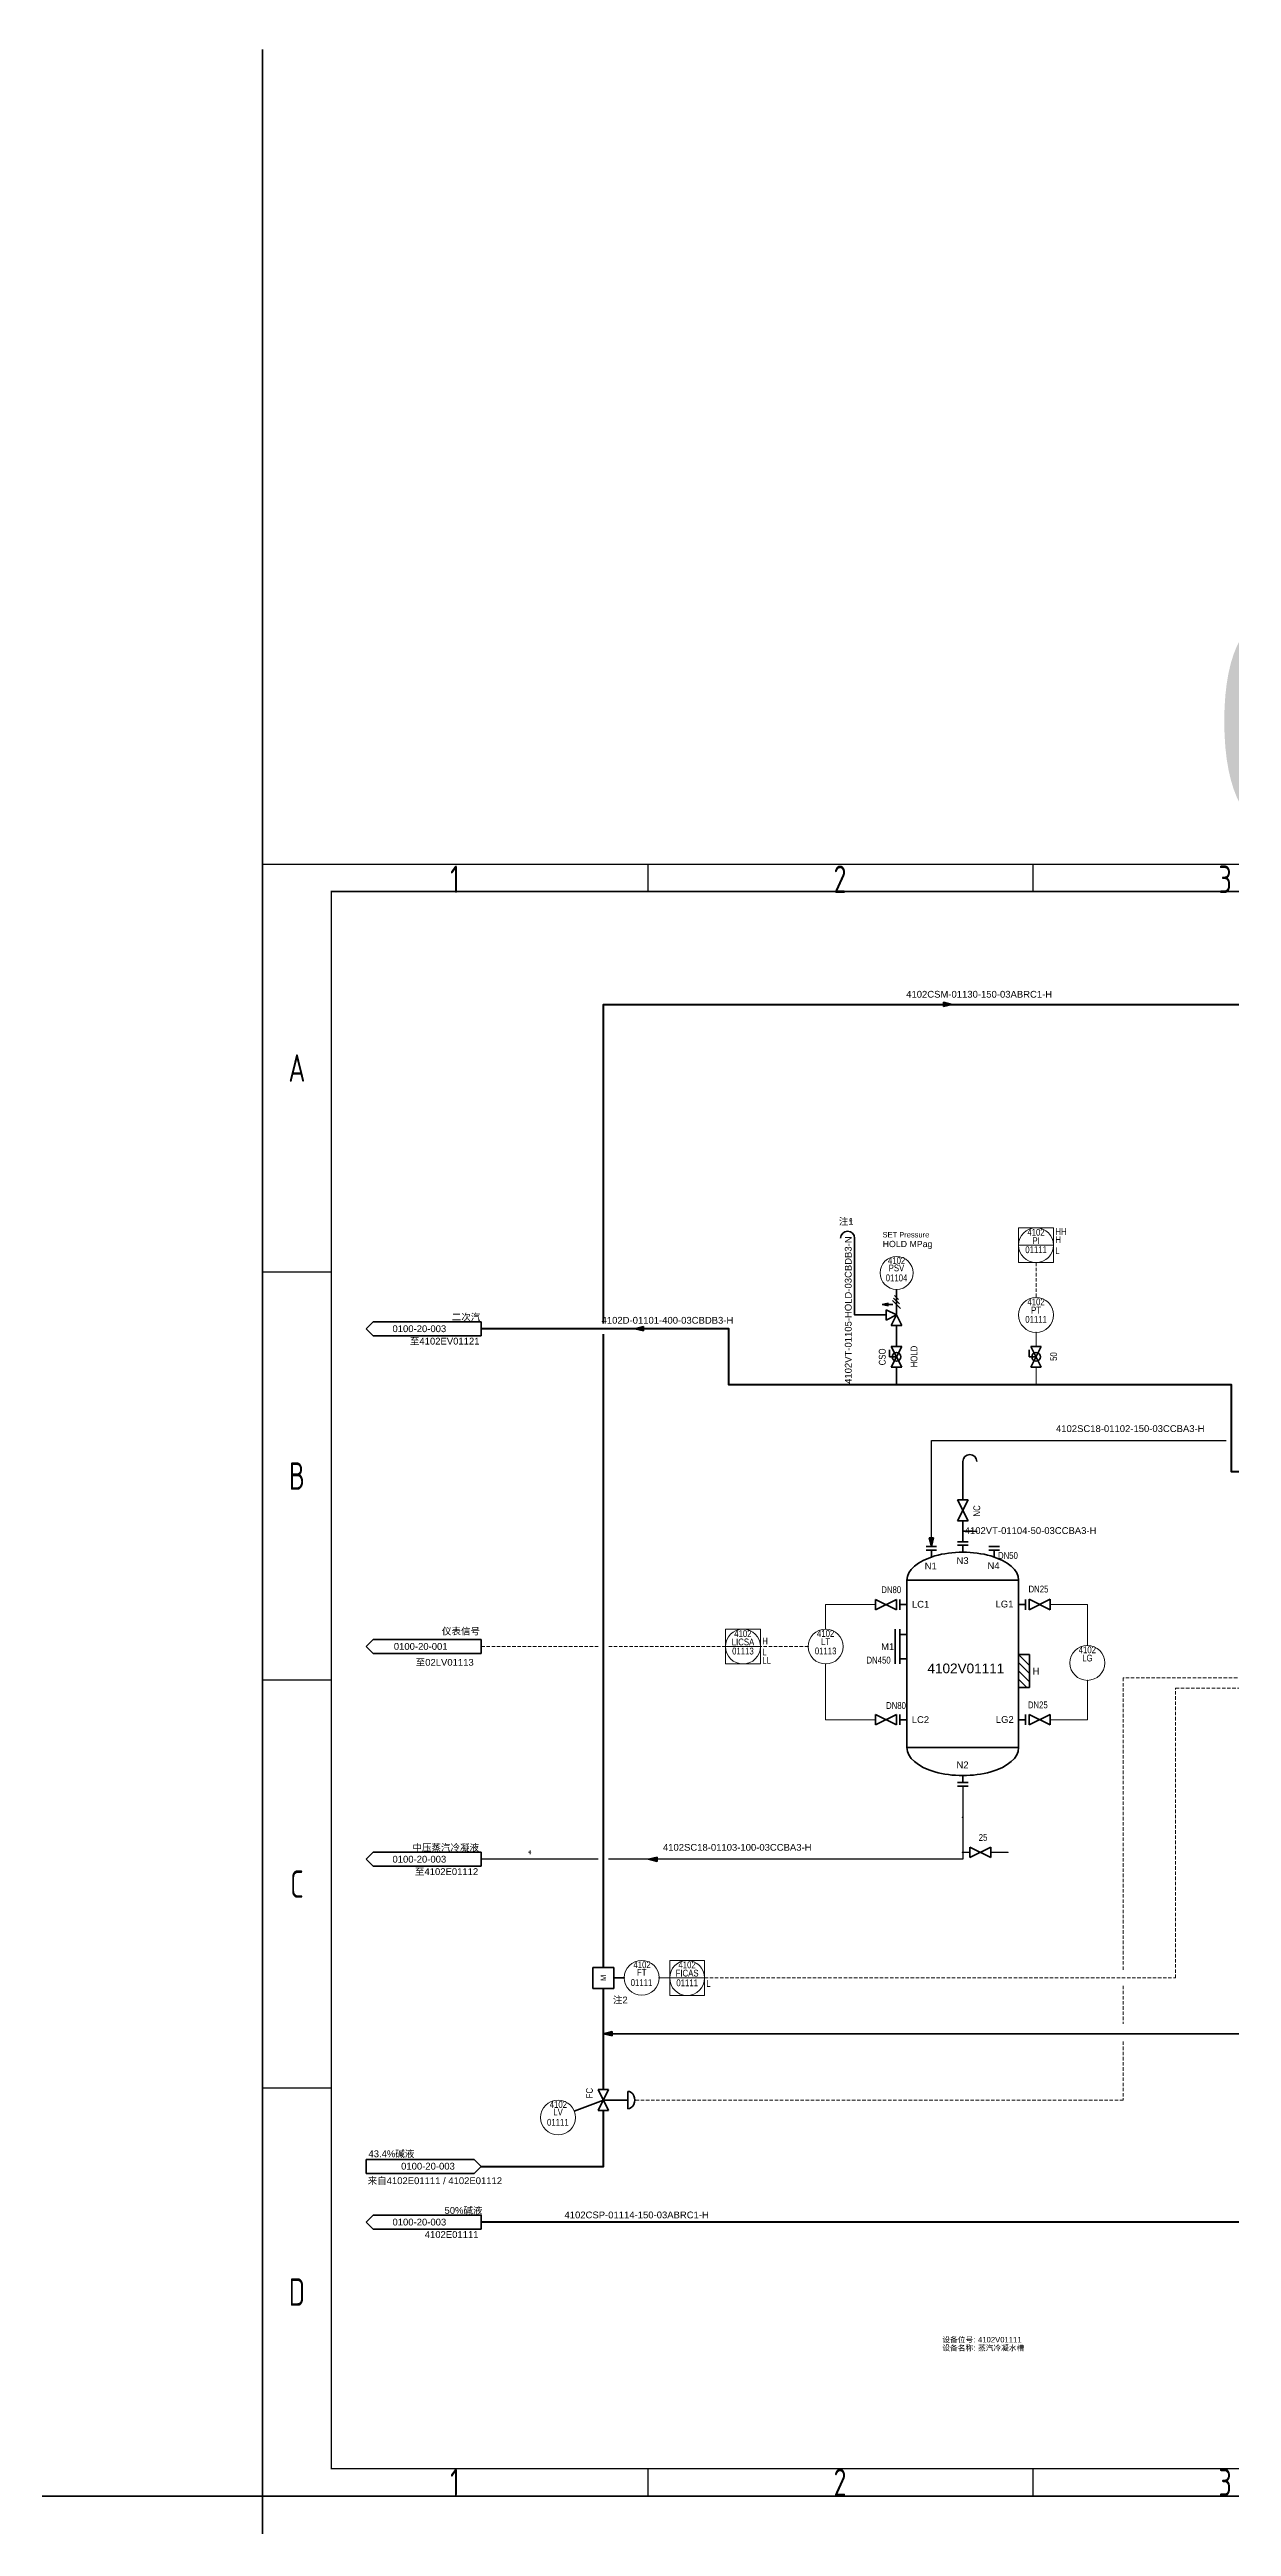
# Model space of a CAD drawing. Extents: x 757 to 8510, y -6585 to 527.
# Drawn here: x 4471 to 4901, y -883 to 19 of the extents above; entities that cross this region are included whole.
import ezdxf
from ezdxf.enums import TextEntityAlignment as Align

# ---------------------------------------------------------------- set-up
doc = ezdxf.new("R2010")
doc.units = 0
doc.header["$MEASUREMENT"] = 0
doc.linetypes.add('ELECTRIC', pattern=[0.1875, 0.125, -0.0625])
doc.layers.get('0').update_dxf_attribs({"linetype": 'CONTINUOUS'})
for name, color, linetype in [('10', 7, 'CONTINUOUS'), ('11', 7, 'CONTINUOUS'), ('12', 7, 'CONTINUOUS'), ('ConsistencyChecks', 7, 'CONTINUOUS'), ('Default', 6, 'CONTINUOUS'), ('PUB_TITLE', 1, 'CONTINUOUS'), ('云线-1A', 6, 'CONTINUOUS'), ('图框', 92, 'CONTINUOUS')]:
    doc.layers.add(name, color=color, linetype=linetype)
doc.styles.add('Arial', font='arial.ttf')
doc.styles.add('Arial Narrow', font='ARIALN.TTF')
doc.styles.add('CD-Title Block', font='gbenor.shx', dxfattribs={"width": 0.8, "bigfont": 'gbcbig.shx'})
doc.styles.add('txt.shx', font='arial.ttf')

# ---------------------------------------------------------------- blocks, each defined once
blk = doc.blocks.new('SHORT 1D 1C 1TO1', base_point=(-176.06, 285.45))
at = {"color": 0, "linetype": 'ByBlock', "lineweight": -2}
for p, q in [((-196.38, 346.41), (-155.74, 346.41)), ((-196.38, 285.45), (-196.38, 346.41)), ((-155.74, 346.41), (-155.74, 285.45)), ((-155.74, 285.45), (-196.38, 285.45))]:
    blk.add_line(p, q, dxfattribs=at)
for centre, start_param, end_param in [((-176.06, 346.42), 3.141347, 6.283431), ((-176.06, 285.45), 6.282939, 9.425024)]:
    blk.add_ellipse(centre, major_axis=(-20.32, 0), ratio=0.5, start_param=start_param, end_param=end_param, dxfattribs=at)
blk = doc.blocks.new('CHENGDA-FLANGED NOZZLE CONNECT TO TT')
at = {"color": 0, "linetype": 'ByBlock', "lineweight": -2}
for p, q in [((0, 0), (2.54, 0)), ((2.54, 0), (2.54, 1.905)), ((2.54, 1.905), (2.54, -1.905)), ((3.81, 1.905), (3.81, -1.905))]:
    blk.add_line(p, q, dxfattribs=at)
blk = doc.blocks.new('MANWAY-LARGE')
at = {"color": 0, "linetype": 'ByBlock', "lineweight": -2}
for p, q in [((2.54, 4.44), (0, 4.44)), ((2.54, 6.35), (2.54, 4.44)), ((2.54, -6.35), (2.54, 6.35)), ((4.28, 6.35), (4.28, -6.35)), ((0, -4.44), (2.54, -4.44))]:
    blk.add_line(p, q, dxfattribs=at)
blk = doc.blocks.new('FLANGED NOZZLE WITH BLIND')
at = {"color": 0, "linetype": 'ByBlock', "lineweight": -2}
for p, q in [((0, 0), (2.54, 0)), ((2.54, 0), (2.54, 1.905)), ((2.54, 1.905), (2.54, -1.905)), ((3.81, 1.905), (3.81, -1.905))]:
    blk.add_line(p, q, dxfattribs=at)
blk = doc.blocks.new('MAGNETIC FLOW INSTRUMENT__MIRROREDTEXT')
at = {"color": 0, "linetype": 'ByBlock', "lineweight": -2}
for p, q in [((-3.81, -3.81), (-3.81, 3.81)), ((-3.81, 3.81), (3.81, 3.81)), ((3.81, 3.81), (3.81, -3.81)), ((3.81, -3.81), (-3.81, -3.81))]:
    blk.add_line(p, q, dxfattribs=at)
at = {"color": 0, "linetype": 'ByBlock', "lineweight": -2, "extrusion": (0, 0, -1), "style": 'Arial', "width": 0.8}
blk.add_text('M', height=2.014, rotation=180, dxfattribs=at).set_placement((0.002, 0), align=Align.MIDDLE_CENTER)
blk = doc.blocks.new('CHENGDA-DCS FUNC ACCESS IN PRIME LOC FOR PUMP', base_point=(1.27, 1.27))
at = {"color": 0, "linetype": 'ByBlock', "lineweight": -2}
for p, q in [((-5.08, 7.62), (7.62, 7.62)), ((-5.08, -5.08), (-5.08, 7.62)), ((-5.08, 1.27), (7.62, 1.27)), ((7.62, 7.62), (7.62, -5.08)), ((7.62, -5.08), (-5.08, -5.08))]:
    blk.add_line(p, q, dxfattribs=at)
blk.add_circle((1.27, 1.27), 6.35, dxfattribs=at)
blk = doc.blocks.new('DISCR FIELD MOUNTED PT')
at = {"color": 0, "linetype": 'ByBlock', "lineweight": -2}
blk.add_circle((0, 0), 6.35, dxfattribs=at)
blk = doc.blocks.new('DISCR FIELD MOUNTED LT')
at = {"color": 0, "linetype": 'ByBlock', "lineweight": -2}
blk.add_circle((0, 0), 6.35, dxfattribs=at)
blk = doc.blocks.new('CHENGDA-DCS FUNC ACCESS IN PRIME LOC~1', base_point=(1.27, 1.27))
at = {"color": 0, "linetype": 'ByBlock', "lineweight": -2}
for p, q in [((-5.08, 7.62), (7.62, 7.62)), ((-5.08, -5.08), (-5.08, 7.62)), ((-5.08, 1.27), (7.62, 1.27)), ((7.62, 7.62), (7.62, -5.08)), ((7.62, -5.08), (-5.08, -5.08))]:
    blk.add_line(p, q, dxfattribs=at)
blk.add_circle((1.27, 1.27), 6.35, dxfattribs=at)
blk = doc.blocks.new('DISCR FIELD MOUNTED LG')
at = {"color": 0, "linetype": 'ByBlock', "lineweight": -2}
blk.add_circle((0, 0), 6.35, dxfattribs=at)
blk = doc.blocks.new('GLOBE VALVE')
at = {"color": 0, "linetype": 'ByBlock', "lineweight": -2}
for p, q in [((-3.81, -1.905), (3.81, 1.905)), ((3.81, -1.905), (-3.81, 1.905)), ((-3.81, 1.905), (-3.81, -1.905)), ((3.81, 1.905), (3.81, -1.905))]:
    blk.add_line(p, q, dxfattribs=at)
blk = doc.blocks.new('PRESS RELIEF VALVE')
at = {"color": 0, "linetype": 'ByBlock', "lineweight": -2}
for p, q in [((-1.905, -3.81), (0, 0)), ((1.438, 5.248), (-1.438, 2.372)), ((1.077, 6.157), (-1.077, 4.003)), ((0.719, 7.069), (-0.719, 5.631)), ((0, 7.62), (0, 0)), ((0, 0), (3.81, 1.905)), ((3.81, -1.905), (0, 0)), ((0, 0), (1.905, -3.81)), ((1.27, 3.81), (5.161, 3.81)), ((5.161, 3.81), (3.061, 4.27)), ((3.061, 4.27), (3.259, 3.81)), ((3.259, 3.81), (3.061, 3.35)), ((3.061, 3.35), (5.161, 3.81)), ((3.973, 3.81), (3.49, 3.917)), ((3.49, 3.917), (3.492, 3.912)), ((3.49, 3.703), (3.973, 3.81)), ((3.492, 3.708), (3.49, 3.703)), ((3.81, 1.905), (3.81, -1.905)), ((1.905, -3.81), (-1.905, -3.81))]:
    blk.add_line(p, q, dxfattribs=at)
blk = doc.blocks.new('FREE VENT')
at = {"color": 0, "linetype": 'ByBlock', "lineweight": -2}
blk.add_line((0, 0), (0, 7.62), dxfattribs=at)
blk.add_arc((2.54, 7.62), 2.54, 0, 180, dxfattribs=at)
blk = doc.blocks.new('OFF-DRAWING', base_point=(-22.23, 0))
at = {"color": 0, "linetype": 'ByBlock', "lineweight": -2}
for p, q in [((-3.81, 2.54), (-43.18, 2.54)), ((-43.18, 2.54), (-43.18, -2.54)), ((-1.27, 0), (-3.81, 2.54)), ((-3.81, -2.54), (-1.27, 0)), ((-43.18, -2.54), (-3.81, -2.54))]:
    blk.add_line(p, q, dxfattribs=at)
blk = doc.blocks.new('REMARKS1', base_point=(107.95, 139.7))
at = {"color": 250, "linetype": 'Continuous', "lineweight": 0, "true_color": 0x212830}
for p, q in [((107.31, 139.7), (107.95, 139.7)), ((107.95, 140.34), (107.95, 139.06)), ((108.55, 139.7), (108.58, 139.7))]:
    blk.add_line(p, q, dxfattribs=at)
blk = doc.blocks.new('REMARKS2', base_point=(107.95, 139.7))
at = {"color": 250, "linetype": 'Continuous', "lineweight": 0, "true_color": 0x212830}
for p, q in [((107.31, 139.7), (107.95, 139.7)), ((107.95, 140.34), (107.95, 139.06)), ((108.55, 139.7), (108.58, 139.7))]:
    blk.add_line(p, q, dxfattribs=at)
blk = doc.blocks.new('BALL VALVE')
at = {"color": 0, "linetype": 'ByBlock', "lineweight": -2}
for p, q in [((-3.81, 1.905), (-3.81, -1.905)), ((3.81, -1.905), (-3.81, 1.905)), ((-3.81, -1.905), (3.81, 1.905)), ((0, 0), (0, 2.54)), ((0, 2.54), (2.54, 2.54)), ((3.81, 1.905), (3.81, -1.905))]:
    blk.add_line(p, q, dxfattribs=at)
blk.add_circle((0, 0), 1.587, dxfattribs=at)
blk = doc.blocks.new('OFF-DRAWING1', base_point=(-22.23, 0))
at = {"color": 0, "linetype": 'ByBlock', "lineweight": -2}
for p, q in [((-3.81, 2.54), (-43.18, 2.54)), ((-43.18, 2.54), (-43.18, -2.54)), ((-1.27, 0), (-3.81, 2.54)), ((-3.81, -2.54), (-1.27, 0)), ((-43.18, -2.54), (-3.81, -2.54))]:
    blk.add_line(p, q, dxfattribs=at)
blk = doc.blocks.new('DIAPHRAGM ACTUATOR')
at = {"color": 0, "linetype": 'ByBlock', "lineweight": -2}
for p, q in [((-3.175, 8.89), (3.175, 8.89)), ((0, 8.89), (0, 0))]:
    blk.add_line(p, q, dxfattribs=at)
blk.add_ellipse((0, 8.89), major_axis=(-3.175, 0), ratio=0.8, start_param=3.1415926, end_param=6.2831853, dxfattribs=at)
blk = doc.blocks.new('2 WAY GLOBE')
at = {"color": 0, "linetype": 'ByBlock', "lineweight": -2}
for p, q in [((3.81, 1.91), (-3.81, -1.91)), ((-3.81, 1.9), (3.81, -1.9)), ((-3.81, -1.91), (-3.81, 1.9)), ((3.81, -1.91), (3.81, 1.91))]:
    blk.add_line(p, q, dxfattribs=at)
blk = doc.blocks.new('A1图框_H')
at = {"layer": '图框', "linetype": 'Continuous'}
for p, q in [((-690.83, 584), (-690.83, 574)), ((-550.67, 584), (-550.67, 574)), ((-806, 435.5), (-831, 435.5)), ((-806, 287), (-831, 287)), ((-806, 138.5), (-831, 138.5)), ((-690.83, 0), (-690.83, -10)), ((-550.67, 0), (-550.67, -10))]:
    blk.add_line(p, q, dxfattribs=at)
blk.add_lwpolyline([(-831, 584), (10, 584), (10, -10), (-831, -10)], close=True, dxfattribs=at)
at = {"layer": '图框', "linetype": 'Continuous', "const_width": 0.5}
blk.add_lwpolyline([(-806, 574), (0, 574), (0, 0), (-806, 0)], close=True, dxfattribs=at)
at = {"layer": '图框', "linetype": 'Continuous', "style": 'CD-Title Block', "width": 0.8}
for s, p in [('1', (-761, 578.47)), ('2', (-620.83, 578.47)), ('3', (-480.67, 578.47)), ('A', (-818.5, 509.75)), ('B', (-818.5, 361.25)), ('C', (-818.5, 212.75)), ('D', (-818.5, 64.25)), ('1', (-761, -5)), ('2', (-620.83, -5)), ('3', (-480.67, -5))]:
    blk.add_text(s, height=10, dxfattribs=at).set_placement(p, align=Align.MIDDLE)

msp = doc.modelspace()

# ---------------------------------------------------------------- hatches: boundary and pattern name
at = {"layer": '11', "linetype": 'ByBlock'}
for points in [[(4799.79, -328.74), (4796.63, -327.96), (4796.63, -329.54)], [(4684.22, -446.82), (4687.37, -447.6), (4687.37, -446.02)], [(4792.16, -526.08), (4792.94, -522.92), (4791.36, -522.92)], [(4689.22, -639.89), (4692.38, -640.67), (4692.38, -639.09)], [(4672.79, -703.39), (4675.94, -704.17), (4675.94, -702.59)]]:
    msp.add_hatch(color=7, dxfattribs=at).paths.add_polyline_path(points)

# ---------------------------------------------------------------- linework, layer by layer
at = {"layer": '10', "color": 7, "linetype": 'Continuous', "lineweight": 35}
for p, q in [((4827.92, -569.3), (4823.92, -565.3)), ((4823.92, -565.3), (4823.92, -577.3)), ((4827.92, -565.3), (4823.92, -565.3)), ((4827.92, -577.3), (4827.92, -565.3)), ((4827.92, -572.3), (4823.92, -568.3)), ((4827.92, -575.3), (4823.92, -571.31)), ((4826.91, -577.3), (4823.92, -574.31)), ((4823.92, -577.3), (4827.92, -577.3))]:
    msp.add_line(p, q, dxfattribs=at)
at = {"layer": '11', "color": 7, "linetype": 'Continuous', "lineweight": 35}
for p, q in [((4796.63, -327.96), (4796.63, -329.54)), ((4799.79, -328.74), (4796.63, -327.96)), ((4796.63, -329.54), (4799.79, -328.74)), ((4687.37, -446.02), (4684.22, -446.82)), ((4684.22, -446.82), (4687.37, -447.6)), ((4687.37, -447.6), (4687.37, -446.02)), ((4791.36, -522.92), (4792.16, -526.08)), ((4792.94, -522.92), (4791.36, -522.92)), ((4792.16, -526.08), (4792.94, -522.92)), ((4692.38, -639.09), (4689.22, -639.89)), ((4689.22, -639.89), (4692.38, -640.67)), ((4692.38, -640.67), (4692.38, -639.09)), ((4675.94, -702.59), (4672.79, -703.39)), ((4675.94, -704.17), (4675.94, -702.59)), ((4672.79, -703.39), (4675.94, -704.17))]:
    msp.add_line(p, q, dxfattribs=at)
at = {"layer": '11', "color": 56, "linetype": 'Continuous', "lineweight": 70, "true_color": 0x808000}
for points in [[(4672.79, -444.92), (4672.79, -328.74), (4930.6, -328.74)], [(4728.64, -467.17), (4718.51, -467.17), (4718.51, -446.82), (4628.34, -446.82)], [(4672.79, -679.26), (4672.79, -448.72)], [(4779.47, -467.17), (4728.64, -467.17)], [(4830.27, -467.17), (4779.47, -467.17)], [(4929.96, -498.92), (4901.39, -498.92), (4901.39, -467.17), (4830.27, -467.17)], [(5084.28, -620.31), (5084.28, -614.49), (4935.42, -614.49), (4935.42, -771.97), (4628.34, -771.97)], [(4672.79, -703.39), (4672.79, -686.88)], [(4672.79, -723.71), (4672.79, -703.39)], [(4628.34, -751.65), (4672.79, -751.65), (4672.79, -731.33)]]:
    msp.add_lwpolyline(points, dxfattribs=at)
at = {"layer": '11', "color": 7, "linetype": 'Continuous', "lineweight": 0}
for points in [[(4799.79, -328.74), (4796.63, -327.96), (4796.63, -329.54)], [(4684.22, -446.82), (4687.37, -447.6), (4687.37, -446.02)], [(4792.16, -526.08), (4792.94, -522.92), (4791.36, -522.92)], [(4689.22, -639.89), (4692.38, -640.67), (4692.38, -639.09)], [(4672.79, -703.39), (4675.94, -704.17), (4675.94, -702.59)]]:
    msp.add_lwpolyline(points, close=True, dxfattribs=at)
at = {"layer": '11', "color": 56, "linetype": 'Continuous', "lineweight": 35, "true_color": 0x808000}
for points in [[(4775.66, -441.77), (4764.23, -441.77), (4764.23, -421.45)], [(4779.47, -453.2), (4779.47, -445.58)], [(4779.47, -467.17), (4779.47, -460.82)], [(4803.6, -509.08), (4803.6, -502.73)], [(4803.6, -524.32), (4803.6, -516.7)], [(5164.28, -614.49), (5189.64, -614.49), (5189.64, -584.01), (4909.01, -584.01), (4909.01, -703.39), (4672.79, -703.39)]]:
    msp.add_lwpolyline(points, dxfattribs=at)
at = {"layer": '11', "color": 7, "linetype": 'Continuous', "lineweight": 35}
for points in [[(4779.47, -432.49), (4779.47, -441.77)], [(4808.89, -520.58), (4807.41, -520.51), (4803.6, -520.51)]]:
    msp.add_lwpolyline(points, dxfattribs=at)
at = {"layer": '11', "color": 30, "linetype": 'Continuous', "lineweight": 25, "true_color": 0xff8000}
for points in [[(4792.16, -526.08), (4792.16, -487.49), (4899.49, -487.49)], [(4803.6, -613.22), (4803.6, -624.65)], [(4803.6, -624.65), (4803.6, -637.35)], [(4670.89, -639.89), (4628.34, -639.89)], [(4803.6, -637.35), (4803.6, -639.89), (4674.69, -639.89)], [(4803.6, -637.35), (4806.14, -637.35)], [(4813.76, -637.35), (4820.11, -637.35)]]:
    msp.add_lwpolyline(points, dxfattribs=at)
at = {"layer": '11', "color": 7, "linetype": 'Continuous', "lineweight": 13}
msp.add_circle((4779.51, -426.49), 6, dxfattribs=at)
at = {"layer": '11', "color": 7, "linetype": 'Continuous', "lineweight": 35}
for p in [(4830.27, -467.17), (4803.6, -624.65), (4803.6, -637.35), (4672.79, -703.39)]:
    msp.add_point(p, dxfattribs=at)
at = {"layer": '12', "color": 96, "linetype": 'ELECTRIC', "lineweight": 18, "ltscale": 10, "true_color": 0x008000}
for p, q in [((4957.9, -573.85), (4862.02, -573.85)), ((4862.02, -573.85), (4862.02, -680.3)), ((4881.07, -683.07), (4881.07, -577.66)), ((4881.07, -577.66), (4957.9, -577.66)), ((4709.62, -683.07), (4881.07, -683.07)), ((4862.02, -685.9), (4862.02, -699.8)), ((4862.02, -706.2), (4862.02, -727.52)), ((4862.02, -727.52), (4684.22, -727.52))]:
    msp.add_line(p, q, dxfattribs=at)
at = {"layer": '12', "color": 7, "linetype": 'Continuous', "lineweight": 35}
for p, q in [((4680.34, -683.07), (4680.34, -682.94)), ((4680.34, -683.07), (4680.34, -683.2)), ((4693.13, -683.07), (4693.13, -682.94)), ((4693.13, -683.07), (4693.13, -683.2))]:
    msp.add_line(p, q, dxfattribs=at)
at = {"layer": '12', "color": 96, "linetype": 'ELECTRIC', "lineweight": 18, "ltscale": 10, "true_color": 0x008000}
for points in [[(4830.27, -422.72), (4830.27, -435.42)], [(4670.89, -562.45), (4628.34, -562.45)], [(4717.24, -562.45), (4674.69, -562.45)], [(4747.33, -562.45), (4729.94, -562.45)]]:
    msp.add_lwpolyline(points, dxfattribs=at)
at = {"layer": '12', "color": 96, "linetype": 'Continuous', "lineweight": 18, "true_color": 0x008000}
for points in [[(4830.27, -448.12), (4830.27, -453.2)], [(4830.27, -460.82), (4830.27, -467.17)], [(4753.68, -556.1), (4753.68, -547.18), (4771.85, -547.18)], [(4827.73, -547.17), (4827.72, -547.18)], [(4848.94, -562.05), (4848.94, -547.17), (4835.35, -547.17)], [(4771.85, -589.1), (4753.68, -589.1), (4753.68, -568.8)], [(4835.35, -589.1), (4848.94, -589.1), (4848.94, -574.75)], [(4779.47, -589.09), (4779.47, -589.1)], [(4827.72, -589.09), (4827.73, -589.1)]]:
    msp.add_lwpolyline(points, dxfattribs=at)
at = {"layer": '12', "color": 7, "linetype": 'Continuous', "lineweight": 35}
for points in [[(4680.39, -683.05), (4676.6, -683.07)], [(4662.2, -731.59), (4672.79, -727.52)]]:
    msp.add_lwpolyline(points, dxfattribs=at)
at = {"layer": '12', "color": 96, "linetype": 'ELECTRIC', "lineweight": 18, "true_color": 0x008000}
for points in [[(4676.6, -683.07), (4680.34, -683.07)], [(4693.13, -683.07), (4696.92, -683.07)]]:
    msp.add_lwpolyline(points, dxfattribs=at)
at = {"layer": '12', "color": 7, "linetype": 'Continuous', "lineweight": 13}
for centre in [(4686.74, -683.02), (4656.28, -733.87)]:
    msp.add_circle(centre, 6.35, dxfattribs=at)
at = {"layer": 'ConsistencyChecks', "color": 7, "linetype": 'Continuous', "lineweight": 9}
for p in [(4764.23, -421.45), (4830.27, -422.72), (4830.27, -435.42), (4628.34, -446.82), (4775.66, -441.77), (4779.47, -445.58), (4830.27, -448.12), (4779.47, -453.2), (4830.27, -453.2), (4779.47, -460.82), (4830.27, -460.82), (4830.27, -467.17), (4830.27, -467.17), (4830.27, -467.17), (4803.6, -502.73), (4803.6, -509.08), (4803.6, -516.7), (4792.16, -526.08), (4792.16, -529.89), (4803.6, -524.32), (4803.6, -528.13), (4815.02, -529.88), (4771.85, -547.18), (4779.47, -547.18), (4779.47, -547.18), (4783.28, -547.18), (4823.92, -547.18), (4827.72, -547.18), (4827.73, -547.17), (4835.35, -547.17), (4753.68, -556.1), (4628.34, -562.45), (4717.24, -562.45), (4729.94, -562.45), (4747.33, -562.45), (4783.28, -562.45), (4848.94, -562.05), (4753.68, -568.8), (4848.94, -574.75), (4771.85, -589.1), (4779.47, -589.09), (4779.47, -589.1), (4783.28, -589.09), (4823.92, -589.09), (4827.72, -589.09), (4827.73, -589.1), (4835.35, -589.1), (4803.6, -609.41), (4803.6, -613.22), (4803.6, -624.65), (4803.6, -624.65), (4803.6, -624.65), (4628.34, -639.89), (4803.6, -637.35), (4803.6, -637.35), (4803.6, -637.35), (4806.14, -637.35), (4813.76, -637.35), (4672.79, -679.26), (4676.6, -683.07), (4680.34, -683.07), (4693.13, -683.07), (4696.92, -683.07), (4709.62, -683.07), (4672.79, -686.88), (4672.79, -703.39), (4672.79, -703.39), (4672.79, -703.39), (4672.79, -723.71), (4672.79, -727.52), (4672.79, -731.33)]:
    msp.add_point(p, dxfattribs=at)
at = {"layer": 'ConsistencyChecks', "color": 5, "linetype": 'Continuous', "lineweight": 9}
for p in [(4820.11, -637.35), (4628.34, -751.65), (4628.34, -771.97)]:
    msp.add_point(p, dxfattribs=at)
at = {"layer": 'PUB_TITLE', "color": 2}
msp.add_lwpolyline([(4548.75, -277.65), (5389.75, -277.65), (5389.75, -871.65), (4548.75, -871.65)], close=True, dxfattribs=at)
at = {"layer": '云线-1A', "color": 1, "lineweight": 35}
for p, q in [((4548.75, -2718.9), (4548.75, 18.8)), ((7953.9, -871.65), (1023.5, -871.65))]:
    msp.add_line(p, q, dxfattribs=at)

# ---------------------------------------------------------------- block references
at = {"layer": '10', "color": 16, "linetype": 'Continuous', "lineweight": 35, "true_color": 0x800000}
for name, p in [('SHORT 1D 1C 1TO1', (4803.6, -599.25)), ('CHENGDA-FLANGED NOZZLE CONNECT TO TT', (4823.92, -547.18)), ('CHENGDA-FLANGED NOZZLE CONNECT TO TT', (4823.92, -589.09))]:
    msp.add_blockref(name, p, dxfattribs=at)
at = {"layer": '10', "color": 16, "linetype": 'Continuous', "lineweight": 35, "true_color": 0x800000, "xscale": -1}
for name, p, rotation in [('CHENGDA-FLANGED NOZZLE CONNECT TO TT', (4792.16, -529.89), 269.9999999999941), ('CHENGDA-FLANGED NOZZLE CONNECT TO TT', (4803.6, -528.13), 269.9999999999941), ('FLANGED NOZZLE WITH BLIND', (4815.02, -529.88), 269.9999999999941), ('CHENGDA-FLANGED NOZZLE CONNECT TO TT', (4803.6, -609.41), 90.00000000000593)]:
    msp.add_blockref(name, p, dxfattribs=dict(at, rotation=rotation))
at = {"layer": '10', "color": 16, "linetype": 'Continuous', "lineweight": 35, "true_color": 0x800000, "rotation": 180.0000000000119}
for name, p in [('CHENGDA-FLANGED NOZZLE CONNECT TO TT', (4783.28, -547.18)), ('MANWAY-LARGE', (4783.28, -562.45)), ('CHENGDA-FLANGED NOZZLE CONNECT TO TT', (4783.28, -589.09))]:
    msp.add_blockref(name, p, dxfattribs=at)
at = {"layer": '11', "color": 56, "linetype": 'Continuous', "lineweight": 35, "true_color": 0x808000, "xscale": -1}
for name, p in [('FREE VENT', (4764.23, -421.45)), ('PRESS RELIEF VALVE', (4779.47, -441.77)), ('OFF-DRAWING1', (4607.38, -446.82)), ('GLOBE VALVE', (4831.54, -547.17)), ('OFF-DRAWING1', (4607.38, -639.89)), ('OFF-DRAWING1', (4607.38, -771.97))]:
    msp.add_blockref(name, p, dxfattribs=at)
at = {"layer": '11', "color": 56, "linetype": 'Continuous', "lineweight": 35, "true_color": 0x808000}
for name, p, rotation in [('BALL VALVE', (4779.47, -457.01), 90.00000000000594), ('BALL VALVE', (4830.27, -457.01), 90.00000000000594), ('GLOBE VALVE', (4775.66, -547.18), 180.0000000000119), ('GLOBE VALVE', (4775.66, -589.1), 180.0000000000119)]:
    msp.add_blockref(name, p, dxfattribs=dict(at, rotation=rotation))
msp.add_blockref('FREE VENT', (4803.6, -502.73), dxfattribs=at)
at = {"layer": '11', "color": 56, "linetype": 'Continuous', "lineweight": 35, "true_color": 0x808000, "xscale": -1}
for name, p, rotation in [('GLOBE VALVE', (4803.6, -512.89), 269.9999999999941), ('GLOBE VALVE', (4831.54, -589.1), 180), ('GLOBE VALVE', (4809.95, -637.35), 180), ('OFF-DRAWING1', (4607.38, -751.65), 180)]:
    msp.add_blockref(name, p, dxfattribs=dict(at, rotation=rotation))
at = {"layer": '12', "color": 96, "linetype": 'Continuous', "lineweight": 18, "true_color": 0x008000}
for name, p in [('CHENGDA-DCS FUNC ACCESS IN PRIME LOC~1', (4830.27, -416.37)), ('DISCR FIELD MOUNTED PT', (4830.27, -441.77)), ('CHENGDA-DCS FUNC ACCESS IN PRIME LOC~1', (4723.59, -562.45)), ('DISCR FIELD MOUNTED LT', (4753.68, -562.45)), ('DISCR FIELD MOUNTED LG', (4848.94, -568.4)), ('CHENGDA-DCS FUNC ACCESS IN PRIME LOC FOR PUMP', (4703.27, -683.07))]:
    msp.add_blockref(name, p, dxfattribs=at)
at = {"layer": '12', "color": 96, "linetype": 'Continuous', "lineweight": 35, "true_color": 0x008000, "xscale": -1}
msp.add_blockref('OFF-DRAWING', (4607.38, -562.45), dxfattribs=at)
at = {"layer": '12', "color": 96, "linetype": 'Continuous', "lineweight": 35, "true_color": 0x008000, "xscale": -1, "rotation": 269.9999999999941}
msp.add_blockref('MAGNETIC FLOW INSTRUMENT__MIRROREDTEXT', (4672.79, -683.07), dxfattribs=at)
at = {"layer": '12', "color": 96, "linetype": 'Continuous', "lineweight": 35, "true_color": 0x008000}
for name, rotation in [('2 WAY GLOBE', 90.00000000000594), ('DIAPHRAGM ACTUATOR', 269.9999999999941)]:
    msp.add_blockref(name, (4672.79, -727.52), dxfattribs=dict(at, rotation=rotation))
at = {"layer": 'Default', "color": 7, "linetype": 'Continuous', "lineweight": 35}
for name, p in [('REMARKS1', (4762.96, -407.48)), ('REMARKS2', (4646.12, -637.35))]:
    msp.add_blockref(name, p, dxfattribs=at)
at = {"layer": '图框', "linetype": 'Continuous'}
msp.add_blockref('A1图框_H', (5379.75, -861.65), dxfattribs=at)

# ---------------------------------------------------------------- texts
at = {"layer": '10', "color": 7}
for s, height, style, p in [('N3', 2.469, 'Arial', (4803.51, -531.17)), ('N4', 2.469, 'Arial', (4814.78, -533.02)), ('DN50', 2.469, 'Arial Narrow', (4820.03, -529.3)), ('DN80', 2.469, 'Arial Narrow', (4777.55, -541.77)), ('N1', 2.469, 'Arial', (4791.92, -533.14)), ('DN25', 2.469, 'Arial Narrow', (4831.14, -541.54)), ('LC1', 2.469, 'Arial', (4788.24, -547.06)), ('LG1', 2.469, 'Arial', (4818.77, -546.99)), ('DN450', 2.469, 'Arial Narrow', (4772.94, -567.4)), ('M1', 2.469, 'Arial', (4776.25, -562.49)), ('4102V01111', 3.528, 'Arial', (4804.72, -570.4)), ('DN80', 2.469, 'Arial Narrow', (4779.29, -583.91)), ('DN25', 2.469, 'Arial Narrow', (4830.91, -583.68)), ('LC2', 2.469, 'Arial', (4788.18, -589.05)), ('LG2', 2.469, 'Arial', (4818.88, -589)), ('N2', 2.469, 'Arial', (4803.51, -605.52))]:
    msp.add_text(s, height=height, dxfattribs=dict(at, style=style)).set_placement(p, align=Align.MIDDLE_CENTER)
at = {"layer": '10', "color": 7, "style": 'txt.shx'}
for s, p in [('设备位号:', (4808.15, -814.73)), ('设备名称:', (4808.15, -817.73))]:
    msp.add_text(s, height=2, dxfattribs=at).set_placement(p, align=Align.MIDDLE_RIGHT)
for s, p in [('4102V01111', (4809.15, -814.73)), ('蒸汽冷凝水槽', (4809.15, -817.73))]:
    msp.add_text(s, height=2, dxfattribs=at).set_placement(p, align=Align.MIDDLE_LEFT)
at = {"layer": '11', "color": 56, "true_color": 0x808000}
msp.add_text('004', height=80, dxfattribs=at).set_placement((4893, -264.95))
at = {"layer": '11', "color": 7, "style": 'Arial'}
for s, p in [('4102CSM-01130-150-03ABRC1-H', (4809.56, -323.81)), ('4102D-01101-400-03CBDB3-H', (4696.11, -442.47))]:
    msp.add_text(s, height=2.4694, dxfattribs=at).set_placement(p, align=Align.TOP_CENTER)
msp.add_text('4102VT-01105-HOLD-03CBDB3-N', height=2.4694, rotation=90, dxfattribs=at).set_placement((4763.14, -440.01), align=Align.CENTER)
at = {"layer": '11', "color": 7, "style": 'Arial', "width": 0.949}
msp.add_text('SET Pressure', height=1.9828, dxfattribs=at).set_placement((4774.39, -412.56), align=Align.MIDDLE_LEFT)
at = {"layer": '11', "color": 7, "style": 'Arial'}
msp.add_text('HOLD MPag', height=2.286, dxfattribs=at).set_placement((4774.44, -414.79), align=Align.TOP_LEFT)
at = {"layer": '11', "color": 7}
for s, height, style, p in [('4102', 2.469, 'Arial Narrow', (4779.5, -421.98)), ('PSV', 2.469, 'Arial Narrow', (4779.46, -424.65)), ('01104', 2.469, 'Arial Narrow', (4779.49, -428.27)), ('二次汽', 2.469, 'txt.shx', (4622.8, -442.53)), ('0100-20-003', 2.4694, 'Arial', (4605.81, -446.78)), ('至4102EV01121', 2.4694, 'txt.shx', (4615.04, -451.3)), ('25', 2.469, 'Arial Narrow', (4810.97, -631.94)), ('0100-20-003', 2.4694, 'Arial', (4605.81, -639.85)), ('中压蒸汽冷凝液', 2.469, 'txt.shx', (4615.42, -635.6)), ('至4102E01112', 2.4694, 'txt.shx', (4615.72, -644.37)), ('43.4%%%碱液', 2.469, 'txt.shx', (4595.64, -747.08)), ('0100-20-003', 2.4694, 'Arial', (4608.95, -751.58)), ('50%碱液', 2.469, 'txt.shx', (4621.88, -767.68)), ('0100-20-003', 2.4694, 'Arial', (4605.81, -771.93)), ('4102E01111', 2.469, 'txt.shx', (4617.56, -776.45))]:
    msp.add_text(s, height=height, dxfattribs=dict(at, style=style)).set_placement(p, align=Align.MIDDLE_CENTER)
at = {"layer": '11', "color": 7, "style": 'Arial Narrow'}
for s, p in [('CSO', (4774.28, -457.02)), ('HOLD', (4785.85, -456.9)), ('50', (4836.65, -456.9)), ('NC', (4808.69, -513.07))]:
    msp.add_text(s, height=2.469, rotation=90, dxfattribs=at).set_placement(p, align=Align.MIDDLE_CENTER)
at = {"layer": '11', "color": 7, "style": 'Arial'}
for s, p in [('4102SC18-01102-150-03CCBA3-H', (4864.56, -484.37)), ('4102VT-01104-50-03CCBA3-H', (4828.27, -521.48)), ('4102SC18-01103-100-03CCBA3-H', (4721.51, -636.77)), ('4102CSP-01114-150-03ABRC1-H', (4684.91, -770.56))]:
    msp.add_text(s, height=2.4694, dxfattribs=at).set_placement(p, align=Align.CENTER)
at = {"layer": '11', "color": 7, "style": 'txt.shx'}
msp.add_text('来自4102E01111 / 4102E01112', height=2.4694, dxfattribs=at).set_placement((4587, -758.11))
at = {"layer": '12', "color": 7}
for s, height, style, p in [('4102 ', 2.469, 'Arial Narrow', (4830.64, -411.68)), ('PI ', 2.469, 'Arial Narrow', (4830.68, -414.7)), ('01111', 2.469, 'Arial Narrow', (4830.27, -418.02)), ('4102 ', 2.469, 'Arial Narrow', (4830.66, -437.01)), ('PT ', 2.469, 'Arial Narrow', (4830.66, -440.01)), ('01111', 2.469, 'Arial Narrow', (4830.27, -443.37)), ('仪表信号', 2.469, 'txt.shx', (4620.95, -556.89)), ('4102 ', 2.469, 'Arial Narrow', (4723.96, -557.76)), ('4102 ', 2.469, 'Arial Narrow', (4754.07, -557.69)), ('0100-20-001', 2.4694, 'Arial', (4606.3, -562.4)), ('至02LV01113', 2.469, 'txt.shx', (4615.04, -568.2)), ('LICSA ', 2.469, 'Arial Narrow', (4724, -560.78)), ('01113', 2.469, 'Arial Narrow', (4723.59, -564.1)), ('01113', 2.469, 'Arial Narrow', (4753.69, -564.05)), ('LT ', 2.469, 'Arial Narrow', (4754.08, -560.69)), ('4102 ', 2.469, 'Arial Narrow', (4849.33, -563.64)), ('LG ', 2.469, 'Arial Narrow', (4849.34, -566.64)), ('01111', 2.469, 'Arial Narrow', (4686.67, -684.76)), ('4102', 2.469, 'Arial Narrow', (4686.88, -678.27)), ('FT', 2.469, 'Arial Narrow', (4686.77, -681.02)), ('FICAS ', 2.469, 'Arial Narrow', (4703.66, -681.31)), ('01111', 2.469, 'Arial Narrow', (4703.28, -684.84)), ('4102 ', 2.469, 'Arial Narrow', (4703.66, -678.31)), ('4102', 2.469, 'Arial Narrow', (4656.42, -729.12)), ('01111', 2.469, 'Arial Narrow', (4656.21, -735.61)), ('LV', 2.469, 'Arial Narrow', (4656.31, -731.87))]:
    msp.add_text(s, height=height, dxfattribs=dict(at, style=style)).set_placement(p, align=Align.MIDDLE_CENTER)
at = {"layer": '12', "color": 7, "style": 'Arial Narrow'}
for s, p in [('HH', (4837.27, -411.37)), ('H', (4837.27, -414.37)), ('L', (4837.27, -418.37)), ('H', (4730.59, -560.45)), ('L', (4730.59, -564.45)), ('LL', (4730.59, -567.45)), ('L', (4710.27, -685.07))]:
    msp.add_text(s, height=2.5, dxfattribs=at).set_placement(p, align=Align.MIDDLE_LEFT)
msp.add_text('FC', height=2.469, rotation=90, dxfattribs=at).set_placement((4667.71, -724.98), align=Align.MIDDLE_CENTER)
at = {"layer": 'Default', "color": 7, "style": 'txt.shx'}
for s, height, p in [('注1', 2.469, (4758.49, -407.72)), ('H', 2.47, (4829, -571.41)), ('注2', 2.469, (4676.27, -691.08))]:
    msp.add_text(s, height=height, dxfattribs=at).set_placement(p, align=Align.MIDDLE_LEFT)

doc.saveas('drawing.dxf')
